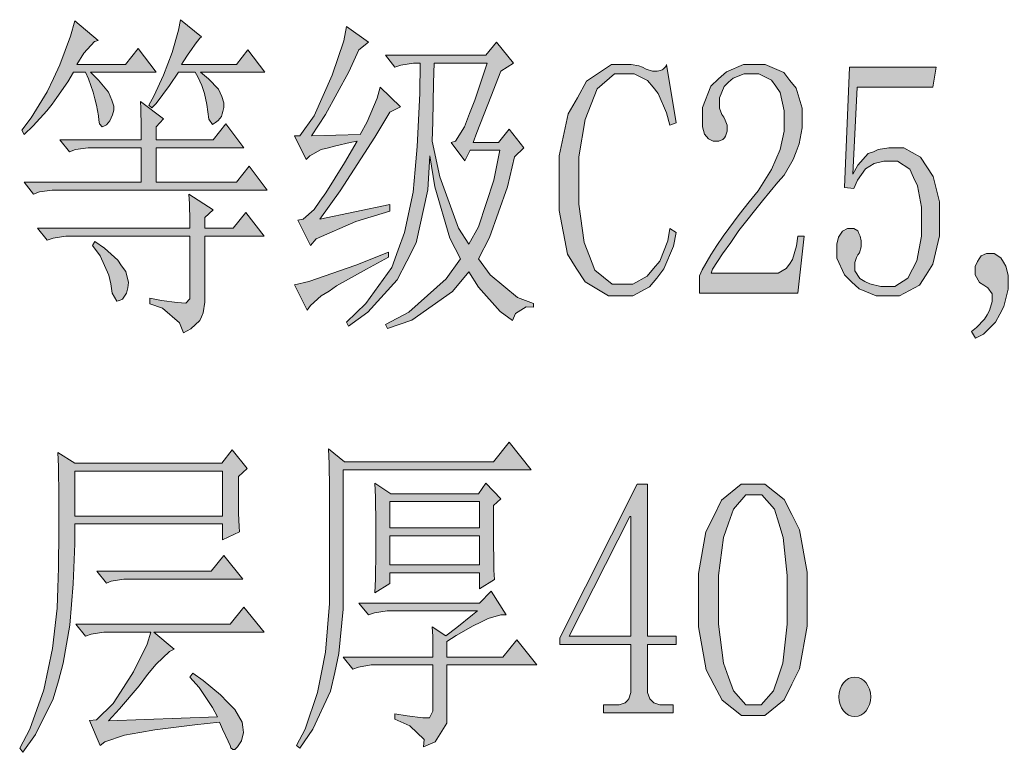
# Model space of a CAD drawing. Header units: millimetres. Extents: x 0 to 586, y 0 to 414.
# Drawn here: x 411.46 to 422.99, y 154.84 to 163.4 of the extents above; entities that cross this region are included whole.
import ezdxf

# ---------------------------------------------------------------- set-up
doc = ezdxf.new("R2010")
doc.units = ezdxf.units.MM

msp = doc.modelspace()

# ---------------------------------------------------------------- hatches: boundary and pattern name
h = msp.add_hatch(color=0)
h.dxf.hatch_style = 2
h.paths.add_polyline_path([(412.097361, 163.381972), (412.369, 163.152667), (412.326667, 163.142083), (412.203194, 163.0045), (412.122056, 162.873972), (412.690028, 162.873972), (412.838194, 163.060944), (413.046333, 162.78225), (412.280806, 162.78225), (412.376056, 162.690528), (412.488944, 162.549417), (412.510111, 162.503556), (412.531278, 162.457694), (412.552444, 162.387139), (412.552444, 162.365972), (412.552444, 162.341278), (412.538333, 162.284833), (412.520694, 162.249556), (412.506583, 162.214278), (412.467778, 162.168417), (412.443083, 162.157833), (412.418389, 162.14725), (412.386639, 162.179), (412.379583, 162.224861), (412.376056, 162.27425), (412.351361, 162.397722), (412.330194, 162.471806), (412.312556, 162.549417), (412.256111, 162.704639), (412.220833, 162.78225), (412.08325, 162.78225), (412.016222, 162.672889), (411.889222, 162.489444), (411.832778, 162.411833), (411.772806, 162.334222), (411.610528, 162.157833), (411.504694, 162.055528), (411.48, 162.104917), (411.589361, 162.249556), (411.776333, 162.552944), (411.850417, 162.711694), (411.9245, 162.870444), (412.047972, 163.205583)])
h = msp.add_hatch(color=0)
h.dxf.hatch_style = 2
h.paths.add_polyline_path([(413.564917, 162.78225), (413.656639, 162.704639), (413.773056, 162.584694), (413.794222, 162.542361), (413.815389, 162.500028), (413.836556, 162.425944), (413.836556, 162.397722), (413.836556, 162.373028), (413.825972, 162.323639), (413.818917, 162.295417), (413.808333, 162.267194), (413.769528, 162.217806), (413.737778, 162.196639), (413.706028, 162.171944), (413.663694, 162.235444), (413.649583, 162.320111), (413.639, 162.404778), (413.610778, 162.535306), (413.596667, 162.581167), (413.579028, 162.627028), (413.533167, 162.729333), (413.501417, 162.78225), (413.307389, 162.78225), (413.201556, 162.627028), (413.046333, 162.418889), (412.996944, 162.365972), (412.961667, 162.397722), (413.021639, 162.503556), (413.134528, 162.746972), (413.183917, 162.881028), (413.233306, 163.015083), (413.307389, 163.272611), (413.332083, 163.396083), (413.5755, 163.198528), (413.557861, 163.180889), (413.501417, 163.110333), (413.459083, 163.050361), (413.420278, 162.993917), (413.360306, 162.905722), (413.342667, 162.873972), (413.984722, 162.873972), (414.118778, 163.043306), (414.316333, 162.78225)])
h = msp.add_hatch(color=0)
h.dxf.hatch_style = 2
h.paths.add_polyline_path([(415.773306, 161.159472), (415.378194, 161.039528), (414.916056, 160.838444), (414.849028, 160.760833), (414.700861, 161.053639), (414.760833, 161.06775), (414.891361, 161.180639), (414.958389, 161.275889), (415.025417, 161.374667), (415.244139, 161.723917), (415.392306, 161.977917), (415.311167, 161.963806), (415.145361, 161.925), (415.057167, 161.900306), (414.9725, 161.879139), (414.841972, 161.808583), (414.799639, 161.762722), (414.662056, 162.041417), (414.725556, 162.041417), (414.891361, 162.27425), (414.997194, 162.510611), (415.0995, 162.746972), (415.237083, 163.149139), (415.268833, 163.318472), (415.526361, 163.135028), (415.413472, 163.043306), (415.297056, 162.789306), (415.021889, 162.288361), (414.859611, 162.041417), (415.427583, 162.055528), (415.508722, 162.203694), (415.625139, 162.478861), (415.660417, 162.609389), (415.896778, 162.380083), (415.773306, 162.316583), (415.600444, 162.023778), (415.19475, 161.399361), (414.958389, 161.06775), (415.773306, 161.237083)])
h = msp.add_hatch(color=0)
h.paths.add_polyline_path([(417.068, 162.796361), (416.951583, 162.4965), (416.789306, 162.080222), (416.746972, 161.963806), (417.043306, 161.963806), (417.166778, 162.119028), (417.339639, 161.900306), (417.230278, 161.794472), (417.149139, 161.445222), (416.937472, 160.852556), (416.810472, 160.605611), (416.944528, 160.415111), (417.265556, 160.150528), (417.449, 160.0835), (417.449, 160.037639), (417.364333, 160.044694), (417.240861, 159.967083), (417.205583, 159.882417), (417.060944, 159.98825), (416.810472, 160.274), (416.697583, 160.453917), (416.507083, 160.221083), (416.030833, 159.889472), (415.748611, 159.790694), (415.723917, 159.836556), (415.995556, 159.981194), (416.433, 160.36925), (416.598806, 160.605611), (416.475333, 160.8455), (416.298944, 161.445222), (416.2425, 161.808583), (416.217806, 161.409944), (416.080222, 160.792583), (415.970861, 160.577389), (415.857972, 160.358667), (415.519306, 159.981194), (415.293528, 159.818917), (415.268833, 159.864778), (415.494611, 160.0835), (415.798, 160.503306), (415.872083, 160.707917), (415.946167, 160.912528), (416.044944, 161.381722), (416.069639, 161.646306), (416.094333, 161.914417), (416.126083, 162.535306), (416.129611, 162.888083), (416.052, 162.888083), (415.903833, 162.866917), (415.833278, 162.842222), (415.723917, 162.983333), (416.895139, 162.983333), (417.018611, 163.135028), (417.216167, 162.888083)])
h.paths.add_polyline_path([(416.291889, 162.888083), (416.284833, 162.658778), (416.27425, 162.203694), (416.267194, 161.977917), (416.358917, 161.561639), (416.574111, 160.961917), (416.697583, 160.774944), (416.810472, 160.976028), (416.986861, 161.522833), (417.057417, 161.872083), (416.711694, 161.872083), (416.648194, 161.748611), (416.489444, 161.963806), (416.538833, 161.977917), (416.644667, 162.14725), (416.704639, 162.302472), (416.764611, 162.457694), (416.863389, 162.7505), (416.90925, 162.888083)])
h = msp.add_hatch(color=0)
h.dxf.hatch_style = 2
h.paths.add_polyline_path([(418.500278, 160.171694), (418.327417, 160.171694), (418.05225, 160.333972), (417.949944, 160.49625), (417.847639, 160.658528), (417.748861, 161.166528), (417.748861, 161.515778), (417.748861, 161.808583), (417.854694, 162.295417), (417.964056, 162.485917), (418.069889, 162.679944), (418.362694, 162.873972), (418.549667, 162.873972), (418.592, 162.873972), (418.680194, 162.856333), (418.722528, 162.842222), (418.764861, 162.817528), (418.838944, 162.796361), (418.870694, 162.796361), (418.895389, 162.796361), (418.934194, 162.803417), (418.951833, 162.810472), (418.965944, 162.817528), (418.994167, 162.849278), (419.00475, 162.873972), (419.117639, 162.193111), (419.043556, 162.164889), (419.00475, 162.309528), (418.905972, 162.535306), (418.846, 162.609389), (418.7825, 162.687), (418.62375, 162.764611), (418.524972, 162.764611), (418.394444, 162.764611), (418.193361, 162.588222), (418.122806, 162.411833), (418.05225, 162.231917), (417.981694, 161.794472), (417.981694, 161.529889), (417.981694, 161.244139), (418.041667, 160.796111), (418.105167, 160.633833), (418.165139, 160.471556), (418.36975, 160.309278), (418.510861, 160.309278), (418.609639, 160.309278), (418.778972, 160.401), (418.853056, 160.489194), (418.923611, 160.577389), (419.018861, 160.81375), (419.043556, 160.958389), (419.117639, 160.912528), (419.085889, 160.75025), (418.973, 160.485667), (418.888333, 160.379833), (418.803667, 160.277528), (418.609639, 160.171694)])
h = msp.add_hatch(color=0)
h.dxf.hatch_style = 2
h.paths.add_polyline_path([(420.377056, 162.193111), (420.377056, 162.334222), (420.327667, 162.545889), (420.278278, 162.619972), (420.228889, 162.690528), (420.080722, 162.764611), (419.981944, 162.764611), (419.907861, 162.764611), (419.780861, 162.715222), (419.727944, 162.665833), (419.675028, 162.616444), (419.622111, 162.485917), (419.622111, 162.411833), (419.622111, 162.362444), (419.646806, 162.288361), (419.6715, 162.256611), (419.689139, 162.224861), (419.710306, 162.164889), (419.710306, 162.133139), (419.710306, 162.094333), (419.692667, 162.037889), (419.678556, 162.016722), (419.660917, 161.999083), (419.615056, 161.977917), (419.586833, 161.977917), (419.548028, 161.977917), (419.491583, 162.006139), (419.470417, 162.030833), (419.445722, 162.059056), (419.424556, 162.14725), (419.424556, 162.21075), (419.424556, 162.373028), (419.519806, 162.619972), (419.611528, 162.704639), (419.70325, 162.789306), (419.900806, 162.873972), (420.006639, 162.873972), (420.154806, 162.873972), (420.373528, 162.778722), (420.444083, 162.687), (420.514639, 162.595278), (420.585194, 162.362444), (420.585194, 162.224861), (420.585194, 162.133139), (420.549917, 161.946167), (420.518167, 161.854444), (420.482889, 161.762722), (420.377056, 161.582806), (420.302972, 161.498139), (420.123056, 161.282944), (419.847889, 160.933694), (419.752639, 160.796111), (419.657389, 160.662056), (419.540972, 160.482139), (419.523333, 160.436278), (420.250056, 160.436278), (420.3065, 160.436278), (420.398222, 160.489194), (420.437028, 160.542111), (420.472306, 160.595028), (420.521694, 160.757306), (420.535806, 160.866667), (420.609889, 160.866667), (420.535806, 160.203444), (419.389278, 160.203444), (419.389278, 160.404528), (419.4175, 160.475083), (419.519806, 160.651472), (419.590361, 160.760833), (419.664444, 160.866667), (419.851417, 161.120667), (419.967833, 161.268833), (420.073667, 161.399361), (420.228889, 161.646306), (420.278278, 161.762722), (420.327667, 161.879139), (420.377056, 162.094333)])
h = msp.add_hatch(color=0)
h.dxf.hatch_style = 2
h.paths.add_polyline_path([(421.657639, 161.900306), (421.774056, 161.900306), (421.968083, 161.790944), (422.042167, 161.678056), (422.11625, 161.565167), (422.190333, 161.268833), (422.190333, 161.081861), (422.190333, 160.873722), (422.112722, 160.542111), (422.035111, 160.418639), (421.9575, 160.295167), (421.721139, 160.171694), (421.558861, 160.171694), (421.4495, 160.171694), (421.251944, 160.252833), (421.16375, 160.333972), (421.079083, 160.415111), (420.990889, 160.612667), (420.990889, 160.729083), (420.990889, 160.774944), (421.012056, 160.856083), (421.033222, 160.891361), (421.057917, 160.926639), (421.114361, 160.958389), (421.153167, 160.958389), (421.188444, 160.958389), (421.237833, 160.930167), (421.248417, 160.898417), (421.262528, 160.866667), (421.273111, 160.81375), (421.273111, 160.789056), (421.273111, 160.743194), (421.255472, 160.672639), (421.237833, 160.651472), (421.220194, 160.619722), (421.199028, 160.55975), (421.199028, 160.528), (421.199028, 160.4645), (421.259, 160.372778), (421.318972, 160.341028), (421.375417, 160.312806), (421.502417, 160.281056), (421.569444, 160.281056), (421.668222, 160.281056), (421.819917, 160.379833), (421.872833, 160.482139), (421.92575, 160.580917), (421.978667, 160.866667), (421.978667, 161.053639), (421.978667, 161.205333), (421.932806, 161.455806), (421.886944, 161.554583), (421.841083, 161.649833), (421.699972, 161.745083), (421.60825, 161.745083), (421.541222, 161.745083), (421.424806, 161.716861), (421.375417, 161.685111), (421.326028, 161.653361), (421.230778, 161.522833), (421.188444, 161.424056), (421.079083, 161.438167), (421.139056, 162.842222), (422.151528, 162.842222), (422.112722, 162.609389), (421.22725, 162.609389), (421.177861, 161.593389), (421.237833, 161.699222), (421.357778, 161.833278), (421.41775, 161.854444), (421.474194, 161.879139), (421.597667, 161.900306)])
h = msp.add_hatch(color=0)
h.dxf.hatch_style = 2
h.paths.add_polyline_path([(412.873472, 161.992028), (412.873472, 162.140194), (412.866417, 162.362444), (412.862889, 162.440056), (413.134528, 162.238972), (413.046333, 162.14725), (413.046333, 161.992028), (413.713083, 161.992028), (413.86125, 162.179), (414.069389, 161.900306), (413.046333, 161.900306), (413.046333, 161.498139), (413.984722, 161.498139), (414.132889, 161.685111), (414.341028, 161.406417), (411.910389, 161.406417), (411.832778, 161.406417), (411.684611, 161.38525), (411.614056, 161.360556), (411.504694, 161.498139), (412.873472, 161.498139), (412.873472, 161.900306), (412.330194, 161.900306), (412.252583, 161.900306), (412.104417, 161.879139), (412.033861, 161.854444), (411.9245, 161.992028)])
h = msp.add_hatch(color=0)
h.dxf.hatch_style = 2
h.paths.add_polyline_path([(413.441444, 160.961917), (413.441444, 161.046583), (413.434389, 161.247667), (413.427333, 161.360556), (413.713083, 161.177111), (413.614306, 161.085389), (413.614306, 160.961917), (413.945917, 160.961917), (414.094083, 161.145361), (414.30575, 160.870194), (413.614306, 160.870194), (413.614306, 160.175222), (413.614306, 160.097611), (413.596667, 159.974139), (413.5755, 159.928278), (413.557861, 159.882417), (413.452028, 159.787167), (413.367361, 159.741306), (413.317972, 159.857722), (413.120417, 160.027056), (412.97225, 160.079972), (412.97225, 160.143472), (413.109833, 160.118778), (413.293278, 160.094083), (413.342667, 160.090556), (413.392056, 160.087028), (413.441444, 160.136417), (413.441444, 160.189333), (413.441444, 160.870194), (412.072667, 160.870194), (411.991528, 160.870194), (411.843361, 160.8455), (411.776333, 160.820806), (411.663444, 160.961917)])
h = msp.add_hatch(color=0)
h.dxf.hatch_style = 2
h.paths.add_polyline_path([(412.330194, 160.806694), (412.443083, 160.729083), (412.598306, 160.587972), (412.644167, 160.520944), (412.693556, 160.457444), (412.725306, 160.326917), (412.714722, 160.266944), (412.700611, 160.203444), (412.65475, 160.132889), (412.619472, 160.118778), (412.587722, 160.108194), (412.534806, 160.203444), (412.517167, 160.312806), (412.496, 160.411583), (412.393694, 160.637361), (412.3055, 160.760833)])
h = msp.add_hatch(color=0)
h.dxf.hatch_style = 2
h.paths.add_polyline_path([(414.662056, 160.298694), (414.827861, 160.3375), (415.378194, 160.528), (415.759194, 160.683222), (415.759194, 160.62325), (415.501667, 160.482139), (415.152417, 160.288111), (415.064222, 160.228139), (414.9725, 160.171694), (414.849028, 160.058806), (414.810222, 160.005889)])
h = msp.add_hatch(color=0)
h.dxf.hatch_style = 2
h.paths.add_polyline_path([(422.606611, 160.482139), (422.606611, 160.513889), (422.631306, 160.573861), (422.652472, 160.605611), (422.673639, 160.637361), (422.737139, 160.665583), (422.779472, 160.665583), (422.828861, 160.665583), (422.906472, 160.616194), (422.934694, 160.566806), (422.962917, 160.517417), (422.991139, 160.411583), (422.991139, 160.358667), (422.991139, 160.249306), (422.94175, 160.048222), (422.892361, 159.9565), (422.842972, 159.864778), (422.701861, 159.723667), (422.610139, 159.677806), (422.56075, 159.755417), (422.620722, 159.801278), (422.712444, 159.900056), (422.744194, 159.949444), (422.772417, 159.998833), (422.804167, 160.104667), (422.804167, 160.157583), (422.804167, 160.196389), (422.754778, 160.266944), (422.705389, 160.295167), (422.656, 160.326917), (422.606611, 160.418639)])
h = msp.add_hatch(color=0)
h.dxf.hatch_style = 2
h.paths.add_polyline_path([(415.071278, 156.904972), (415.071278, 157.815139), (415.071278, 157.9245), (415.064222, 158.21025), (415.057167, 158.386639), (415.244139, 158.231417), (416.983333, 158.231417), (417.166778, 158.46425), (417.424306, 158.139694), (415.230028, 158.139694), (415.230028, 156.81325), (415.230028, 156.513389), (415.180639, 155.994806), (415.13125, 155.772556), (415.081861, 155.553833), (414.87725, 155.109333), (414.725556, 154.887083), (414.68675, 154.918833), (414.785528, 155.109333), (414.930167, 155.539722), (414.976028, 155.772556), (415.021889, 156.008917), (415.071278, 156.576889)])
h = msp.add_hatch(color=0)
h.paths.add_polyline_path([(411.455306, 154.887083), (411.571722, 155.109333), (411.737528, 155.571472), (411.786917, 155.811361), (411.836306, 156.05125), (411.89275, 156.523972), (411.899806, 156.760333), (411.906861, 156.996694), (411.910389, 157.427083), (411.910389, 157.624639), (411.910389, 157.822194), (411.906861, 158.1785), (411.899806, 158.340778), (412.097361, 158.217306), (413.811861, 158.217306), (413.935333, 158.372528), (414.108194, 158.153806), (414.009417, 158.062083), (414.009417, 157.977417), (414.009417, 157.804556), (414.009417, 157.716361), (414.009417, 157.628167), (414.016472, 157.476472), (414.02, 157.4165), (413.822444, 157.32125), (413.822444, 157.508222), (412.097361, 157.508222), (412.097361, 157.275389), (412.079722, 156.806194), (412.058556, 156.566306), (412.040917, 156.326417), (411.963306, 155.881917), (411.906861, 155.673778), (411.846889, 155.465639), (411.63875, 155.049361), (411.490583, 154.841222)])
h.paths.add_polyline_path([(412.097361, 158.125583), (412.097361, 157.599944), (413.822444, 157.599944), (413.822444, 158.125583)])
h = msp.add_hatch(color=0)
h.paths.add_polyline_path([(416.983333, 157.723417), (416.983333, 157.398861), (416.986861, 156.968472), (416.993917, 156.859111), (416.821056, 156.74975), (416.821056, 156.936722), (415.773306, 156.936722), (415.773306, 156.81325), (415.600444, 156.703889), (415.6075, 156.866167), (415.611028, 157.187194), (415.611028, 157.345944), (415.611028, 157.504694), (415.6075, 157.822194), (415.600444, 157.984472), (415.783889, 157.861), (416.810472, 157.861), (416.895139, 157.984472), (417.068, 157.801028)])
h.paths.add_polyline_path([(415.773306, 157.370639), (415.773306, 157.028444), (416.821056, 157.028444), (416.821056, 157.370639)])
h.paths.add_polyline_path([(415.773306, 157.769278), (415.773306, 157.462361), (416.821056, 157.462361), (416.821056, 157.769278)])
h = msp.add_hatch(color=0)
h.paths.add_polyline_path([(418.7825, 155.596167), (418.7825, 155.539722), (418.807194, 155.465639), (418.831889, 155.440944), (418.856583, 155.419778), (418.923611, 155.395083), (418.969472, 155.395083), (419.078833, 155.395083), (419.078833, 155.303361), (418.267444, 155.303361), (418.267444, 155.395083), (418.4015, 155.395083), (418.450889, 155.395083), (418.521444, 155.419778), (418.542611, 155.440944), (418.563778, 155.465639), (418.584944, 155.539722), (418.584944, 155.596167), (418.584944, 156.100639), (417.759444, 156.100639), (417.759444, 156.17825), (418.659028, 157.970361), (418.7825, 157.970361), (418.7825, 156.195889), (419.117639, 156.195889), (419.117639, 156.100639), (418.7825, 156.100639)])
h.paths.add_polyline_path([(418.574361, 157.596417), (417.868806, 156.195889), (418.584944, 156.195889), (418.584944, 157.596417)])
h = msp.add_hatch(color=0)
h.paths.add_polyline_path([(420.017222, 155.271611), (419.879639, 155.271611), (419.653861, 155.448), (419.558611, 155.624389), (419.466889, 155.804306), (419.375167, 156.30525), (419.375167, 156.629806), (419.375167, 156.929667), (419.463361, 157.4165), (419.555083, 157.599944), (419.643278, 157.786917), (419.876111, 157.970361), (420.017222, 157.970361), (420.151278, 157.970361), (420.377056, 157.793972), (420.46525, 157.617583), (420.556972, 157.437667), (420.645167, 156.943778), (420.645167, 156.629806), (420.645167, 156.312306), (420.556972, 155.814889), (420.46525, 155.634972), (420.377056, 155.451528), (420.151278, 155.271611)])
h.paths.add_polyline_path([(420.017222, 157.846889), (419.929028, 157.846889), (419.784389, 157.681083), (419.727944, 157.515278), (419.667972, 157.349472), (419.608, 156.904972), (419.608, 156.629806), (419.608, 156.337), (419.667972, 155.881917), (419.727944, 155.719639), (419.784389, 155.557361), (419.929028, 155.395083), (420.017222, 155.395083), (420.108944, 155.395083), (420.253583, 155.557361), (420.3065, 155.719639), (420.359417, 155.881917), (420.412333, 156.337), (420.412333, 156.629806), (420.412333, 156.904972), (420.362944, 157.349472), (420.313556, 157.515278), (420.264167, 157.681083), (420.116, 157.846889)])
h = msp.add_hatch(color=0)
h.dxf.hatch_style = 2
h.paths.add_polyline_path([(412.354889, 156.954361), (413.688389, 156.954361), (413.836556, 157.137806), (414.058806, 156.862639), (412.764111, 156.862639), (412.668861, 156.862639), (412.520694, 156.837944), (412.467778, 156.816778)])
h = msp.add_hatch(color=0)
h.dxf.hatch_style = 2
h.paths.add_polyline_path([(416.277778, 155.952472), (416.277778, 156.012444), (416.27425, 156.192361), (416.267194, 156.30525), (416.425944, 156.199417), (416.556472, 156.298194), (416.739917, 156.446361), (416.796361, 156.492222), (415.822694, 156.492222), (415.741556, 156.492222), (415.593389, 156.467528), (415.526361, 156.446361), (415.413472, 156.583944), (416.821056, 156.583944), (416.958639, 156.721528), (417.1315, 156.446361), (417.068, 156.446361), (416.919833, 156.404028), (416.835167, 156.361694), (416.746972, 156.319361), (416.549417, 156.206472), (416.440056, 156.135917), (416.440056, 155.952472), (417.092694, 155.952472), (417.254972, 156.153556), (417.487806, 155.86075), (416.440056, 155.86075), (416.440056, 155.335111), (416.440056, 155.179889), (416.302472, 154.964694), (416.168417, 154.904722), (416.175472, 154.989389), (416.006139, 155.148139), (415.833278, 155.22575), (415.833278, 155.28925), (415.977917, 155.264556), (416.157833, 155.243389), (416.200167, 155.243389), (416.238972, 155.243389), (416.277778, 155.321), (416.277778, 155.395083), (416.277778, 155.86075), (415.635722, 155.86075), (415.558111, 155.86075), (415.409944, 155.836056), (415.342917, 155.811361), (415.230028, 155.952472)])
h = msp.add_hatch(color=0)
h.dxf.hatch_style = 2
h.paths.add_polyline_path([(413.476722, 155.7655), (413.596667, 155.680833), (413.79775, 155.5115), (413.878889, 155.426833), (413.963556, 155.342167), (414.05175, 155.194), (414.058806, 155.134028), (414.065861, 155.070528), (414.044694, 154.975278), (414.02, 154.94), (413.995306, 154.904722), (413.967083, 154.872972), (413.942389, 154.872972), (413.917694, 154.894139), (413.910639, 154.918833), (413.885944, 154.97175), (413.822444, 155.109333), (413.787167, 155.194), (413.497889, 155.16225), (413.032222, 155.102278), (412.855833, 155.070528), (412.679444, 155.038778), (412.446611, 154.964694), (412.393694, 154.918833), (412.270222, 155.211639), (412.351361, 155.218694), (412.545389, 155.409194), (412.665333, 155.596167), (412.78175, 155.779611), (412.9405, 156.104167), (412.986361, 156.24175), (412.517167, 156.24175), (412.436028, 156.24175), (412.287861, 156.220583), (412.220833, 156.195889), (412.107944, 156.337), (413.910639, 156.337), (414.069389, 156.534556), (414.30575, 156.24175), (413.021639, 156.24175), (413.258, 156.044194), (413.201556, 156.0195), (413.046333, 155.871333), (412.947556, 155.747861), (412.848778, 155.617333), (412.619472, 155.349222), (412.492472, 155.208111), (413.762472, 155.253972), (413.706028, 155.363333), (413.547278, 155.596167), (413.441444, 155.719639)])
h = msp.add_hatch(color=0)
edge = h.paths.add_edge_path()
edge.add_ellipse((421.200792, 155.488569), major_axis=(0, 0.231069), ratio=0.801527, start_angle=0, end_angle=360)

# ---------------------------------------------------------------- linework, layer by layer
at = {"color": 0, "lineweight": 0}
for points in [[(412.097361, 163.381972), (412.369, 163.152667), (412.326667, 163.142083), (412.203194, 163.0045), (412.122056, 162.873972), (412.690028, 162.873972), (412.838194, 163.060944), (413.046333, 162.78225), (412.280806, 162.78225), (412.376056, 162.690528), (412.488944, 162.549417), (412.510111, 162.503556), (412.531278, 162.457694), (412.552444, 162.387139), (412.552444, 162.365972), (412.552444, 162.341278), (412.538333, 162.284833), (412.520694, 162.249556), (412.506583, 162.214278), (412.467778, 162.168417), (412.443083, 162.157833), (412.418389, 162.14725), (412.386639, 162.179), (412.379583, 162.224861), (412.376056, 162.27425), (412.351361, 162.397722), (412.330194, 162.471806), (412.312556, 162.549417), (412.256111, 162.704639), (412.220833, 162.78225), (412.08325, 162.78225), (412.016222, 162.672889), (411.889222, 162.489444), (411.832778, 162.411833), (411.772806, 162.334222), (411.610528, 162.157833), (411.504694, 162.055528), (411.48, 162.104917), (411.589361, 162.249556), (411.776333, 162.552944), (411.850417, 162.711694), (411.9245, 162.870444), (412.047972, 163.205583)], [(413.564917, 162.78225), (413.656639, 162.704639), (413.773056, 162.584694), (413.794222, 162.542361), (413.815389, 162.500028), (413.836556, 162.425944), (413.836556, 162.397722), (413.836556, 162.373028), (413.825972, 162.323639), (413.818917, 162.295417), (413.808333, 162.267194), (413.769528, 162.217806), (413.737778, 162.196639), (413.706028, 162.171944), (413.663694, 162.235444), (413.649583, 162.320111), (413.639, 162.404778), (413.610778, 162.535306), (413.596667, 162.581167), (413.579028, 162.627028), (413.533167, 162.729333), (413.501417, 162.78225), (413.307389, 162.78225), (413.201556, 162.627028), (413.046333, 162.418889), (412.996944, 162.365972), (412.961667, 162.397722), (413.021639, 162.503556), (413.134528, 162.746972), (413.183917, 162.881028), (413.233306, 163.015083), (413.307389, 163.272611), (413.332083, 163.396083), (413.5755, 163.198528), (413.557861, 163.180889), (413.501417, 163.110333), (413.459083, 163.050361), (413.420278, 162.993917), (413.360306, 162.905722), (413.342667, 162.873972), (413.984722, 162.873972), (414.118778, 163.043306), (414.316333, 162.78225)], [(415.773306, 161.159472), (415.378194, 161.039528), (414.916056, 160.838444), (414.849028, 160.760833), (414.700861, 161.053639), (414.760833, 161.06775), (414.891361, 161.180639), (414.958389, 161.275889), (415.025417, 161.374667), (415.244139, 161.723917), (415.392306, 161.977917), (415.311167, 161.963806), (415.145361, 161.925), (415.057167, 161.900306), (414.9725, 161.879139), (414.841972, 161.808583), (414.799639, 161.762722), (414.662056, 162.041417), (414.725556, 162.041417), (414.891361, 162.27425), (414.997194, 162.510611), (415.0995, 162.746972), (415.237083, 163.149139), (415.268833, 163.318472), (415.526361, 163.135028), (415.413472, 163.043306), (415.297056, 162.789306), (415.021889, 162.288361), (414.859611, 162.041417), (415.427583, 162.055528), (415.508722, 162.203694), (415.625139, 162.478861), (415.660417, 162.609389), (415.896778, 162.380083), (415.773306, 162.316583), (415.600444, 162.023778), (415.19475, 161.399361), (414.958389, 161.06775), (415.773306, 161.237083)], [(417.068, 162.796361), (416.951583, 162.4965), (416.789306, 162.080222), (416.746972, 161.963806), (417.043306, 161.963806), (417.166778, 162.119028), (417.339639, 161.900306), (417.230278, 161.794472), (417.149139, 161.445222), (416.937472, 160.852556), (416.810472, 160.605611), (416.944528, 160.415111), (417.265556, 160.150528), (417.449, 160.0835), (417.449, 160.037639), (417.364333, 160.044694), (417.240861, 159.967083), (417.205583, 159.882417), (417.060944, 159.98825), (416.810472, 160.274), (416.697583, 160.453917), (416.507083, 160.221083), (416.030833, 159.889472), (415.748611, 159.790694), (415.723917, 159.836556), (415.995556, 159.981194), (416.433, 160.36925), (416.598806, 160.605611), (416.475333, 160.8455), (416.298944, 161.445222), (416.2425, 161.808583), (416.217806, 161.409944), (416.080222, 160.792583), (415.970861, 160.577389), (415.857972, 160.358667), (415.519306, 159.981194), (415.293528, 159.818917), (415.268833, 159.864778), (415.494611, 160.0835), (415.798, 160.503306), (415.872083, 160.707917), (415.946167, 160.912528), (416.044944, 161.381722), (416.069639, 161.646306), (416.094333, 161.914417), (416.126083, 162.535306), (416.129611, 162.888083), (416.052, 162.888083), (415.903833, 162.866917), (415.833278, 162.842222), (415.723917, 162.983333), (416.895139, 162.983333), (417.018611, 163.135028), (417.216167, 162.888083)], [(416.291889, 162.888083), (416.284833, 162.658778), (416.27425, 162.203694), (416.267194, 161.977917), (416.358917, 161.561639), (416.574111, 160.961917), (416.697583, 160.774944), (416.810472, 160.976028), (416.986861, 161.522833), (417.057417, 161.872083), (416.711694, 161.872083), (416.648194, 161.748611), (416.489444, 161.963806), (416.538833, 161.977917), (416.644667, 162.14725), (416.704639, 162.302472), (416.764611, 162.457694), (416.863389, 162.7505), (416.90925, 162.888083)], [(418.500278, 160.171694), (418.327417, 160.171694), (418.05225, 160.333972), (417.949944, 160.49625), (417.847639, 160.658528), (417.748861, 161.166528), (417.748861, 161.515778), (417.748861, 161.808583), (417.854694, 162.295417), (417.964056, 162.485917), (418.069889, 162.679944), (418.362694, 162.873972), (418.549667, 162.873972), (418.592, 162.873972), (418.680194, 162.856333), (418.722528, 162.842222), (418.764861, 162.817528), (418.838944, 162.796361), (418.870694, 162.796361), (418.895389, 162.796361), (418.934194, 162.803417), (418.951833, 162.810472), (418.965944, 162.817528), (418.994167, 162.849278), (419.00475, 162.873972), (419.117639, 162.193111), (419.043556, 162.164889), (419.00475, 162.309528), (418.905972, 162.535306), (418.846, 162.609389), (418.7825, 162.687), (418.62375, 162.764611), (418.524972, 162.764611), (418.394444, 162.764611), (418.193361, 162.588222), (418.122806, 162.411833), (418.05225, 162.231917), (417.981694, 161.794472), (417.981694, 161.529889), (417.981694, 161.244139), (418.041667, 160.796111), (418.105167, 160.633833), (418.165139, 160.471556), (418.36975, 160.309278), (418.510861, 160.309278), (418.609639, 160.309278), (418.778972, 160.401), (418.853056, 160.489194), (418.923611, 160.577389), (419.018861, 160.81375), (419.043556, 160.958389), (419.117639, 160.912528), (419.085889, 160.75025), (418.973, 160.485667), (418.888333, 160.379833), (418.803667, 160.277528), (418.609639, 160.171694)], [(420.377056, 162.193111), (420.377056, 162.334222), (420.327667, 162.545889), (420.278278, 162.619972), (420.228889, 162.690528), (420.080722, 162.764611), (419.981944, 162.764611), (419.907861, 162.764611), (419.780861, 162.715222), (419.727944, 162.665833), (419.675028, 162.616444), (419.622111, 162.485917), (419.622111, 162.411833), (419.622111, 162.362444), (419.646806, 162.288361), (419.6715, 162.256611), (419.689139, 162.224861), (419.710306, 162.164889), (419.710306, 162.133139), (419.710306, 162.094333), (419.692667, 162.037889), (419.678556, 162.016722), (419.660917, 161.999083), (419.615056, 161.977917), (419.586833, 161.977917), (419.548028, 161.977917), (419.491583, 162.006139), (419.470417, 162.030833), (419.445722, 162.059056), (419.424556, 162.14725), (419.424556, 162.21075), (419.424556, 162.373028), (419.519806, 162.619972), (419.611528, 162.704639), (419.70325, 162.789306), (419.900806, 162.873972), (420.006639, 162.873972), (420.154806, 162.873972), (420.373528, 162.778722), (420.444083, 162.687), (420.514639, 162.595278), (420.585194, 162.362444), (420.585194, 162.224861), (420.585194, 162.133139), (420.549917, 161.946167), (420.518167, 161.854444), (420.482889, 161.762722), (420.377056, 161.582806), (420.302972, 161.498139), (420.123056, 161.282944), (419.847889, 160.933694), (419.752639, 160.796111), (419.657389, 160.662056), (419.540972, 160.482139), (419.523333, 160.436278), (420.250056, 160.436278), (420.3065, 160.436278), (420.398222, 160.489194), (420.437028, 160.542111), (420.472306, 160.595028), (420.521694, 160.757306), (420.535806, 160.866667), (420.609889, 160.866667), (420.535806, 160.203444), (419.389278, 160.203444), (419.389278, 160.404528), (419.4175, 160.475083), (419.519806, 160.651472), (419.590361, 160.760833), (419.664444, 160.866667), (419.851417, 161.120667), (419.967833, 161.268833), (420.073667, 161.399361), (420.228889, 161.646306), (420.278278, 161.762722), (420.327667, 161.879139), (420.377056, 162.094333)], [(421.657639, 161.900306), (421.774056, 161.900306), (421.968083, 161.790944), (422.042167, 161.678056), (422.11625, 161.565167), (422.190333, 161.268833), (422.190333, 161.081861), (422.190333, 160.873722), (422.112722, 160.542111), (422.035111, 160.418639), (421.9575, 160.295167), (421.721139, 160.171694), (421.558861, 160.171694), (421.4495, 160.171694), (421.251944, 160.252833), (421.16375, 160.333972), (421.079083, 160.415111), (420.990889, 160.612667), (420.990889, 160.729083), (420.990889, 160.774944), (421.012056, 160.856083), (421.033222, 160.891361), (421.057917, 160.926639), (421.114361, 160.958389), (421.153167, 160.958389), (421.188444, 160.958389), (421.237833, 160.930167), (421.248417, 160.898417), (421.262528, 160.866667), (421.273111, 160.81375), (421.273111, 160.789056), (421.273111, 160.743194), (421.255472, 160.672639), (421.237833, 160.651472), (421.220194, 160.619722), (421.199028, 160.55975), (421.199028, 160.528), (421.199028, 160.4645), (421.259, 160.372778), (421.318972, 160.341028), (421.375417, 160.312806), (421.502417, 160.281056), (421.569444, 160.281056), (421.668222, 160.281056), (421.819917, 160.379833), (421.872833, 160.482139), (421.92575, 160.580917), (421.978667, 160.866667), (421.978667, 161.053639), (421.978667, 161.205333), (421.932806, 161.455806), (421.886944, 161.554583), (421.841083, 161.649833), (421.699972, 161.745083), (421.60825, 161.745083), (421.541222, 161.745083), (421.424806, 161.716861), (421.375417, 161.685111), (421.326028, 161.653361), (421.230778, 161.522833), (421.188444, 161.424056), (421.079083, 161.438167), (421.139056, 162.842222), (422.151528, 162.842222), (422.112722, 162.609389), (421.22725, 162.609389), (421.177861, 161.593389), (421.237833, 161.699222), (421.357778, 161.833278), (421.41775, 161.854444), (421.474194, 161.879139), (421.597667, 161.900306)], [(412.873472, 161.992028), (412.873472, 162.140194), (412.866417, 162.362444), (412.862889, 162.440056), (413.134528, 162.238972), (413.046333, 162.14725), (413.046333, 161.992028), (413.713083, 161.992028), (413.86125, 162.179), (414.069389, 161.900306), (413.046333, 161.900306), (413.046333, 161.498139), (413.984722, 161.498139), (414.132889, 161.685111), (414.341028, 161.406417), (411.910389, 161.406417), (411.832778, 161.406417), (411.684611, 161.38525), (411.614056, 161.360556), (411.504694, 161.498139), (412.873472, 161.498139), (412.873472, 161.900306), (412.330194, 161.900306), (412.252583, 161.900306), (412.104417, 161.879139), (412.033861, 161.854444), (411.9245, 161.992028)], [(413.441444, 160.961917), (413.441444, 161.046583), (413.434389, 161.247667), (413.427333, 161.360556), (413.713083, 161.177111), (413.614306, 161.085389), (413.614306, 160.961917), (413.945917, 160.961917), (414.094083, 161.145361), (414.30575, 160.870194), (413.614306, 160.870194), (413.614306, 160.175222), (413.614306, 160.097611), (413.596667, 159.974139), (413.5755, 159.928278), (413.557861, 159.882417), (413.452028, 159.787167), (413.367361, 159.741306), (413.317972, 159.857722), (413.120417, 160.027056), (412.97225, 160.079972), (412.97225, 160.143472), (413.109833, 160.118778), (413.293278, 160.094083), (413.342667, 160.090556), (413.392056, 160.087028), (413.441444, 160.136417), (413.441444, 160.189333), (413.441444, 160.870194), (412.072667, 160.870194), (411.991528, 160.870194), (411.843361, 160.8455), (411.776333, 160.820806), (411.663444, 160.961917)], [(412.330194, 160.806694), (412.443083, 160.729083), (412.598306, 160.587972), (412.644167, 160.520944), (412.693556, 160.457444), (412.725306, 160.326917), (412.714722, 160.266944), (412.700611, 160.203444), (412.65475, 160.132889), (412.619472, 160.118778), (412.587722, 160.108194), (412.534806, 160.203444), (412.517167, 160.312806), (412.496, 160.411583), (412.393694, 160.637361), (412.3055, 160.760833)], [(414.662056, 160.298694), (414.827861, 160.3375), (415.378194, 160.528), (415.759194, 160.683222), (415.759194, 160.62325), (415.501667, 160.482139), (415.152417, 160.288111), (415.064222, 160.228139), (414.9725, 160.171694), (414.849028, 160.058806), (414.810222, 160.005889)], [(422.606611, 160.482139), (422.606611, 160.513889), (422.631306, 160.573861), (422.652472, 160.605611), (422.673639, 160.637361), (422.737139, 160.665583), (422.779472, 160.665583), (422.828861, 160.665583), (422.906472, 160.616194), (422.934694, 160.566806), (422.962917, 160.517417), (422.991139, 160.411583), (422.991139, 160.358667), (422.991139, 160.249306), (422.94175, 160.048222), (422.892361, 159.9565), (422.842972, 159.864778), (422.701861, 159.723667), (422.610139, 159.677806), (422.56075, 159.755417), (422.620722, 159.801278), (422.712444, 159.900056), (422.744194, 159.949444), (422.772417, 159.998833), (422.804167, 160.104667), (422.804167, 160.157583), (422.804167, 160.196389), (422.754778, 160.266944), (422.705389, 160.295167), (422.656, 160.326917), (422.606611, 160.418639)], [(415.071278, 156.904972), (415.071278, 157.815139), (415.071278, 157.9245), (415.064222, 158.21025), (415.057167, 158.386639), (415.244139, 158.231417), (416.983333, 158.231417), (417.166778, 158.46425), (417.424306, 158.139694), (415.230028, 158.139694), (415.230028, 156.81325), (415.230028, 156.513389), (415.180639, 155.994806), (415.13125, 155.772556), (415.081861, 155.553833), (414.87725, 155.109333), (414.725556, 154.887083), (414.68675, 154.918833), (414.785528, 155.109333), (414.930167, 155.539722), (414.976028, 155.772556), (415.021889, 156.008917), (415.071278, 156.576889)], [(411.455306, 154.887083), (411.571722, 155.109333), (411.737528, 155.571472), (411.786917, 155.811361), (411.836306, 156.05125), (411.89275, 156.523972), (411.899806, 156.760333), (411.906861, 156.996694), (411.910389, 157.427083), (411.910389, 157.624639), (411.910389, 157.822194), (411.906861, 158.1785), (411.899806, 158.340778), (412.097361, 158.217306), (413.811861, 158.217306), (413.935333, 158.372528), (414.108194, 158.153806), (414.009417, 158.062083), (414.009417, 157.977417), (414.009417, 157.804556), (414.009417, 157.716361), (414.009417, 157.628167), (414.016472, 157.476472), (414.02, 157.4165), (413.822444, 157.32125), (413.822444, 157.508222), (412.097361, 157.508222), (412.097361, 157.275389), (412.079722, 156.806194), (412.058556, 156.566306), (412.040917, 156.326417), (411.963306, 155.881917), (411.906861, 155.673778), (411.846889, 155.465639), (411.63875, 155.049361), (411.490583, 154.841222)], [(412.097361, 158.125583), (412.097361, 157.599944), (413.822444, 157.599944), (413.822444, 158.125583)], [(416.983333, 157.723417), (416.983333, 157.398861), (416.986861, 156.968472), (416.993917, 156.859111), (416.821056, 156.74975), (416.821056, 156.936722), (415.773306, 156.936722), (415.773306, 156.81325), (415.600444, 156.703889), (415.6075, 156.866167), (415.611028, 157.187194), (415.611028, 157.345944), (415.611028, 157.504694), (415.6075, 157.822194), (415.600444, 157.984472), (415.783889, 157.861), (416.810472, 157.861), (416.895139, 157.984472), (417.068, 157.801028)], [(418.7825, 155.596167), (418.7825, 155.539722), (418.807194, 155.465639), (418.831889, 155.440944), (418.856583, 155.419778), (418.923611, 155.395083), (418.969472, 155.395083), (419.078833, 155.395083), (419.078833, 155.303361), (418.267444, 155.303361), (418.267444, 155.395083), (418.4015, 155.395083), (418.450889, 155.395083), (418.521444, 155.419778), (418.542611, 155.440944), (418.563778, 155.465639), (418.584944, 155.539722), (418.584944, 155.596167), (418.584944, 156.100639), (417.759444, 156.100639), (417.759444, 156.17825), (418.659028, 157.970361), (418.7825, 157.970361), (418.7825, 156.195889), (419.117639, 156.195889), (419.117639, 156.100639), (418.7825, 156.100639)], [(420.017222, 155.271611), (419.879639, 155.271611), (419.653861, 155.448), (419.558611, 155.624389), (419.466889, 155.804306), (419.375167, 156.30525), (419.375167, 156.629806), (419.375167, 156.929667), (419.463361, 157.4165), (419.555083, 157.599944), (419.643278, 157.786917), (419.876111, 157.970361), (420.017222, 157.970361), (420.151278, 157.970361), (420.377056, 157.793972), (420.46525, 157.617583), (420.556972, 157.437667), (420.645167, 156.943778), (420.645167, 156.629806), (420.645167, 156.312306), (420.556972, 155.814889), (420.46525, 155.634972), (420.377056, 155.451528), (420.151278, 155.271611)], [(420.017222, 157.846889), (419.929028, 157.846889), (419.784389, 157.681083), (419.727944, 157.515278), (419.667972, 157.349472), (419.608, 156.904972), (419.608, 156.629806), (419.608, 156.337), (419.667972, 155.881917), (419.727944, 155.719639), (419.784389, 155.557361), (419.929028, 155.395083), (420.017222, 155.395083), (420.108944, 155.395083), (420.253583, 155.557361), (420.3065, 155.719639), (420.359417, 155.881917), (420.412333, 156.337), (420.412333, 156.629806), (420.412333, 156.904972), (420.362944, 157.349472), (420.313556, 157.515278), (420.264167, 157.681083), (420.116, 157.846889)], [(415.773306, 157.769278), (415.773306, 157.462361), (416.821056, 157.462361), (416.821056, 157.769278)], [(418.574361, 157.596417), (417.868806, 156.195889), (418.584944, 156.195889), (418.584944, 157.596417)], [(415.773306, 157.370639), (415.773306, 157.028444), (416.821056, 157.028444), (416.821056, 157.370639)], [(412.354889, 156.954361), (413.688389, 156.954361), (413.836556, 157.137806), (414.058806, 156.862639), (412.764111, 156.862639), (412.668861, 156.862639), (412.520694, 156.837944), (412.467778, 156.816778)], [(416.277778, 155.952472), (416.277778, 156.012444), (416.27425, 156.192361), (416.267194, 156.30525), (416.425944, 156.199417), (416.556472, 156.298194), (416.739917, 156.446361), (416.796361, 156.492222), (415.822694, 156.492222), (415.741556, 156.492222), (415.593389, 156.467528), (415.526361, 156.446361), (415.413472, 156.583944), (416.821056, 156.583944), (416.958639, 156.721528), (417.1315, 156.446361), (417.068, 156.446361), (416.919833, 156.404028), (416.835167, 156.361694), (416.746972, 156.319361), (416.549417, 156.206472), (416.440056, 156.135917), (416.440056, 155.952472), (417.092694, 155.952472), (417.254972, 156.153556), (417.487806, 155.86075), (416.440056, 155.86075), (416.440056, 155.335111), (416.440056, 155.179889), (416.302472, 154.964694), (416.168417, 154.904722), (416.175472, 154.989389), (416.006139, 155.148139), (415.833278, 155.22575), (415.833278, 155.28925), (415.977917, 155.264556), (416.157833, 155.243389), (416.200167, 155.243389), (416.238972, 155.243389), (416.277778, 155.321), (416.277778, 155.395083), (416.277778, 155.86075), (415.635722, 155.86075), (415.558111, 155.86075), (415.409944, 155.836056), (415.342917, 155.811361), (415.230028, 155.952472)], [(413.476722, 155.7655), (413.596667, 155.680833), (413.79775, 155.5115), (413.878889, 155.426833), (413.963556, 155.342167), (414.05175, 155.194), (414.058806, 155.134028), (414.065861, 155.070528), (414.044694, 154.975278), (414.02, 154.94), (413.995306, 154.904722), (413.967083, 154.872972), (413.942389, 154.872972), (413.917694, 154.894139), (413.910639, 154.918833), (413.885944, 154.97175), (413.822444, 155.109333), (413.787167, 155.194), (413.497889, 155.16225), (413.032222, 155.102278), (412.855833, 155.070528), (412.679444, 155.038778), (412.446611, 154.964694), (412.393694, 154.918833), (412.270222, 155.211639), (412.351361, 155.218694), (412.545389, 155.409194), (412.665333, 155.596167), (412.78175, 155.779611), (412.9405, 156.104167), (412.986361, 156.24175), (412.517167, 156.24175), (412.436028, 156.24175), (412.287861, 156.220583), (412.220833, 156.195889), (412.107944, 156.337), (413.910639, 156.337), (414.069389, 156.534556), (414.30575, 156.24175), (413.021639, 156.24175), (413.258, 156.044194), (413.201556, 156.0195), (413.046333, 155.871333), (412.947556, 155.747861), (412.848778, 155.617333), (412.619472, 155.349222), (412.492472, 155.208111), (413.762472, 155.253972), (413.706028, 155.363333), (413.547278, 155.596167), (413.441444, 155.719639)]]:
    msp.add_lwpolyline(points, close=True, dxfattribs=at)
msp.add_ellipse((421.200792, 155.488569), major_axis=(0, 0.231069), ratio=0.801527, start_param=0, end_param=6.283185, dxfattribs=at)

doc.saveas('drawing.dxf')
